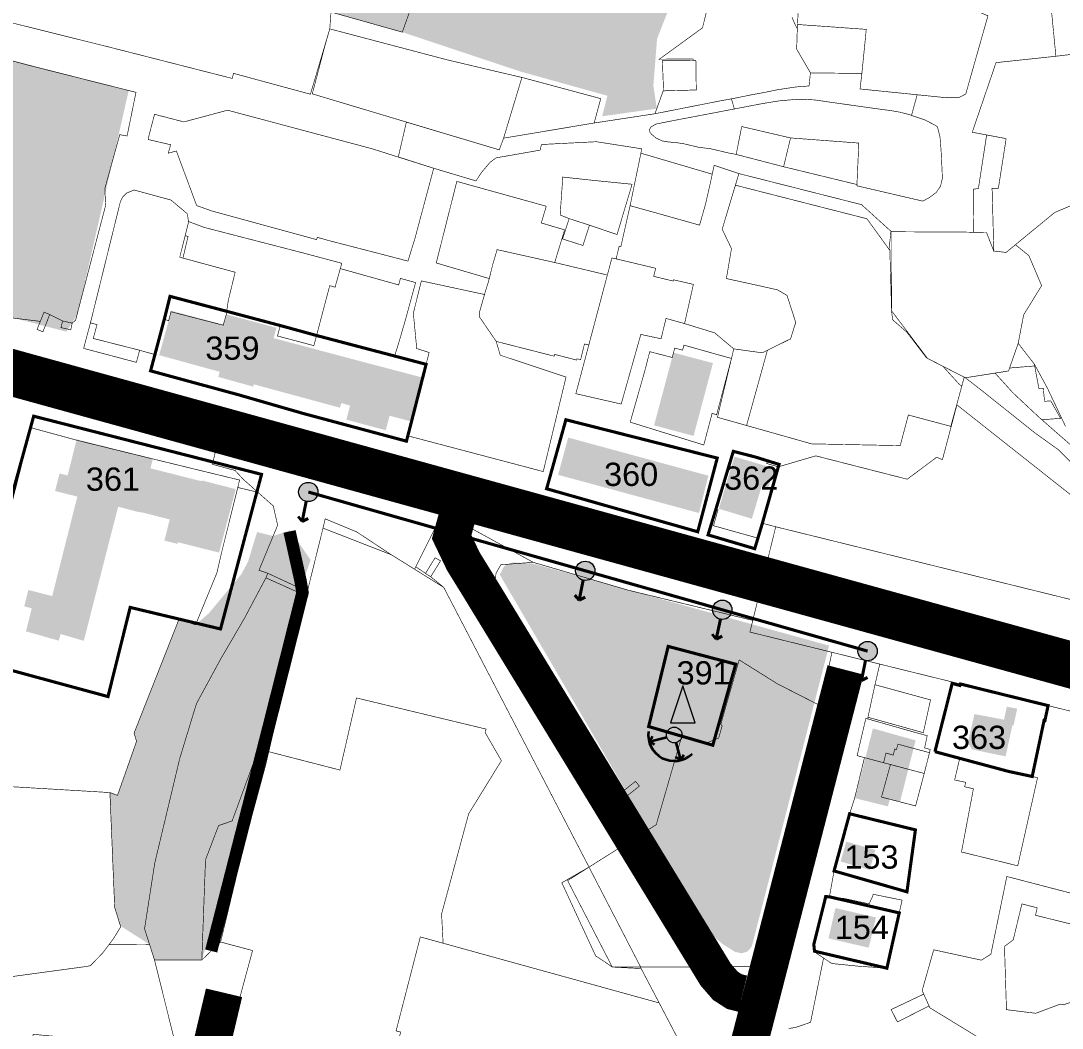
# Model space of a CAD drawing. Header units: millimetres. Extents: x 21689 to 31331, y 37531 to 43751.
# Drawn here: x 26882.5 to 27218.5, y 42384.5 to 42709.7 of the extents above; entities that cross this region are included whole.
import ezdxf

# ---------------------------------------------------------------- set-up
doc = ezdxf.new("R2010")
doc.units = ezdxf.units.MM
doc.linetypes.add('g5_084', pattern=[0.4, 0.2, -0.2])
for name, color, linetype, lineweight, transparency in [('0.1 ОКН', 1, 'Continuous', 9, 0.4), ('00 Дороги', 252, 'Continuous', 9, 0.2), ('24. ценная дореволюц постройка', 192, 'Continuous', 13, 0.4)]:
    doc.layers.add(name, color=color, linetype=linetype, lineweight=lineweight, transparency=transparency)
for name, color, linetype, lineweight in [('0.15 - Видовые раскрытия', 22, 'Continuous', 9), ('00 границы ОКН', 1, 'Continuous', 40), ('00 номер ОКН', 7, 'Continuous', 15), ('00 Разраб границы', 5, 'g5_084', 50), ('CONTUR', 150, 'Continuous', 9)]:
    doc.layers.add(name, color=color, linetype=linetype, lineweight=lineweight)
doc.layers.add('0.16.3 - пешеходные пути', color=40, linetype='boundary')
doc.layers.add('00 Парки и скверы', color=7, linetype='Continuous', lineweight=9, true_color=0x00a945, transparency=0.5)
doc.layers.add('00 Природный ландшафт', color=7, linetype='Continuous', lineweight=9, true_color=0xa9da90, transparency=0.4)
doc.styles.get("Standard").update_dxf_attribs({"font": 'arial.ttf'})
doc.linetypes.add('474_2', pattern='A,1,-0.5,[222,geobl2.shx,S=0.1,R=0,X=0,Y=0],-0.5,3', length=5)
doc.linetypes.add('boundary', pattern='A,7,-3,[1,bnd.shx,S=1,R=0,X=0,Y=0],-3,3', length=16)

# ---------------------------------------------------------------- blocks, each defined once
blk = doc.blocks.new('участки все')
at = {"layer": 'CONTUR', "const_width": 0.2}
for points in [[(4122.572586270002, 5074.078006469979), (4118.86296844, 5063.654749149995), (4095.852249120002, 5070.147117329994)], [(4095.852249120002, 5070.147117329994), (4095.45904328, 5064.713107529999), (4089.21601702, 5043.618580049995), (4064.389079700002, 5050.358758079979), (4064.01374816, 5048.70449561), (4024.358432180001, 5058.821740269996), (3923.313187830001, 5083.989058339997)], [(4327.583549670002, 5077.988964939999), (4329.744970510001, 5055.875759389979), (4310.42326775, 5053.811595829997), (4302.74913733, 5031.338985409995), (4307.395822130002, 5030.467832969982), (4304.730929870002, 5013.168549119997), (4303.057638910002, 5012.954168669981), (4303.20319588, 4999.601872379979), (4303.204774150003, 4999.051845429996), (4300.90545468, 4999.097051659999), (4276.697331890002, 4999.227714679997), (4276.509824740002, 4999.390586529982), (4267.051070220001, 5007.965458319981), (4227.464533310002, 5018.001640589995), (4219.47525576, 5020.663982709993), (4218.861452090001, 5017.803365879983), (4195.84502655, 5024.575818689998), (4196.126704530001, 5025.991513329995), (4181.49175229, 5028.285609439998), (4163.75789954, 5027.387137389982), (4163.34012805, 5025.57352428), (4149.151882699996, 5023.080754629998), (4147.25088173, 5021.70985437998), (4144.562653230001, 5018.560998059998), (4142.627926990001, 5015.640605679997), (4128.990305250001, 5019.719440839996), (4117.57620258, 5023.374228429995), (4120.17832218, 5034.61444818), (4120.17832218, 5034.61444818), (4150.151310950001, 5025.655465889999), (4151.539177350001, 5029.434236119996), (4180.764248150001, 5034.326781149997), (4200.38012966, 5037.316447139994), (4220.96247844, 5041.38132032998), (4225.053943229999, 5042.12867744), (4225.993964870002, 5038.864267029996), (4223.165579200002, 5038.317571209998), (4220.999185430002, 5037.900739929995), (4204.902192460002, 5034.837194039996), (4200.628778640003, 5033.962622069994), (4199.033985500002, 5032.997035699998), (4198.581074370002, 5032.153965989979), (4198.787705890001, 5031.280797479994), (4199.41669052, 5030.56116290998), (4200.76015237, 5029.480586649996), (4202.685930660002, 5028.551095039998), (4204.650886949999, 5028.221006749998), (4207.41703769, 5027.968651339979), (4209.851273960001, 5027.591377389996), (4214.59395685, 5026.458753549981), (4217.15954103, 5026.16946895), (4218.237609700001, 5026.042961379979), (4224.106359630001, 5024.653094399997), (4226.589206610002, 5024.185075709996), (4241.888434500004, 5020.210800109999), (4265.550633390001, 5014.468465819999), (4265.564199410001, 5014.048255939982), (4286.818585950001, 5009.102793639999), (4288.956622640002, 5010.28006307), (4290.565087000003, 5011.48544118998), (4291.131541070001, 5011.906770059999), (4292.52307005, 5013.965474109995), (4293.11090801, 5016.43648598998), (4293.026909570002, 5018.787784099979), (4292.690799470001, 5025.572965009982), (4292.355032240001, 5029.768127479998), (4291.516365500003, 5033.12098586998), (4290.426721099997, 5033.797673479981), (4287.321013320001, 5035.38523486998), (4283.162331560001, 5036.778917979995), (4284.97435108, 5043.441207149997), (4294.289965240001, 5042.49856539), (4298.440544410001, 5042.535013579996), (4300.658256630002, 5043.691062719998), (4307.814613860002, 5068.92161493998)], [(4244.567833770001, 5068.500026249996), (4245.736836579999, 5065.822112909998), (4246.30170159, 5064.83345873998), (4246.099771810001, 5058.176515909981), (4250.542537500001, 5050.518450079995), (4250.097717910001, 5046.285238959994), (4245.732593889999, 5045.95207427998), (4239.698359180002, 5045.024463239999), (4236.799071140002, 5044.418852809998), (4235.67550076, 5044.18605525), (4231.564040650002, 5043.439004349995), (4225.78591911, 5042.2574704), (4225.053943229999, 5042.12867744), (4220.96247844, 5041.38132032998), (4200.38012966, 5037.316447139994), (4202.981155780002, 5044.566659919998), (4203.161879949999, 5044.613892989983), (4203.543629890002, 5044.7280484), (4213.707578730002, 5044.982423449997), (4213.573682950002, 5054.524524139997), (4212.73372231, 5054.527385309979), (4212.701079410002, 5055.007887679996), (4206.130288290002, 5054.958496899999), (4201.799749350001, 5054.924804299997), (4207.270661360002, 5058.901056879993), (4215.72503482, 5065.061639199979), (4216.215392800001, 5067.044141499995), (4217.81470576, 5073.52968765)], [(3971.278987400005, 5060.184480509997), (3998.746905380001, 5052.853859309995), (4032.935063880002, 5044.230334099979), (4030.05936784, 5030.14428434), (4027.695726770002, 5030.56047774), (4022.889331950002, 5013.163970479996), (4023.136133610002, 5007.730160159997), (4013.459063590002, 4970.698115529995), (4012.354310930001, 4969.735025239999), (4009.234670400001, 4970.41279522), (4005.116847249999, 4972.515857069993), (4003.258143319999, 4973.254320729997), (4002.072633, 4970.282455219996), (3991.642319279999, 4971.572165379999)], [(4342.668800430001, 5057.427882119999), (4329.744970510001, 5055.875759389979), (4310.42326775, 5053.811595829997), (4302.74913733, 5031.338985409995), (4307.395822130002, 5030.467832969982), (4313.687842160001, 5029.291486349983), (4311.19250994, 5013.26961299), (4309.16159779, 5013.210709059982), (4309.43704067, 5003.116440669997), (4309.70233303, 4993.012327669996), (4313.655148510003, 4992.541801879983), (4329.35274101, 5005.441513049998), (4338.66322902, 5009.388975079979)], [(4332.845752690002, 4936.407685759979), (4327.052809410001, 4948.62644445998), (4322.783218290002, 4956.491857099994), (4317.57608106, 4963.211619299982), (4319.33654285, 4972.3847102), (4325.131132080001, 4981.826034049998), (4321.038908580002, 4991.478740309984), (4316.693342850001, 4995.03529517998), (4329.35274101, 5005.441513049998), (4338.66322902, 5009.388975079979)], [(3991.47392244, 4820.153857319994), (4024.524012270002, 4818.187815869998), (4026.970132270002, 4817.280358099997), (4033.127893450001, 4834.766177019999), (4032.297279910003, 4837.338909359998), (4046.800476910001, 4874.117060119999), (4052.16352736, 4872.354935629999), (4059.03979594, 4889.089747139995), (4060.539894789999, 4895.626815959993), (4065.64337487, 4916.098791499993), (4066.358839, 4919.067853659995), (4039.070470630002, 4925.71571117), (4014.11421779, 4931.847858859997), (3999.096906090002, 4935.947817249995), (3980.692880980001, 4863.849182729995)], [(4337.49655416, 4843.71601556), (4231.01839406, 4869.996449569997), (4239.348905350002, 4903.9890772), (4239.348905350002, 4903.9890772), (4345.886894160001, 4877.697718219999)], [(4217.96095103, 4719.295580589998), (4201.73517244, 4750.274173889993), (4195.925077020001, 4761.373190369995), (4195.672790290002, 4761.877055779994), (4195.672790290002, 4761.877055779994), (4235.23459529, 4761.981330589995), (4256.324253530001, 4844.898857929998), (4253.774130230002, 4846.197909819995), (4257.48846855, 4863.461128469993), (4272.920269280003, 4859.654830539999), (4271.368346340001, 4852.998558059997), (4269.097640330001, 4842.503271169997), (4269.188585890002, 4841.911875649996), (4268.41136699, 4842.093776649999), (4265.607816740001, 4830.106640349994), (4267.977933509999, 4829.460348049994), (4264.818082460002, 4816.408661509995), (4262.035514020001, 4807.751220849997), (4258.539109240002, 4794.924688079998), (4256.669843800002, 4784.523254599997), (4255.491185790001, 4784.611301409997), (4251.63505565, 4769.190262519995), (4251.608324950001, 4768.750669509995), (4251.851321940001, 4766.986939889997), (4252.06560776, 4766.613657049995), (4254.787270960001, 4764.761976399997), (4250.579461950001, 4744.006294189996), (4245.804681080001, 4742.389391649995), (4243.548767620003, 4742.003929539998)], [(4057.443453970001, 4718.863222489999), (4070.553339690003, 4767.182772819993), (4060.225510880002, 4769.940916539999), (4067.848819680003, 4801.504375289995), (4074.706152300001, 4826.799525449998), (4075.776185530001, 4831.373167899997), (4098.74564659, 4825.45144854), (4104.082093550001, 4848.729871509997), (4104.082093550001, 4848.729871509997), (4145.90828747, 4838.669412099996), (4145.571675390001, 4837.584560069998), (4150.832364370002, 4828.483963829996), (4140.26959475, 4811.325596989998), (4131.534139200001, 4778.969167949996), (4132.029949350002, 4769.551524999995), (4124.671031100002, 4771.584207739994), (4116.856448869999, 4741.243688409995)], [(3991.47392244, 4820.153857319994), (4024.524012270002, 4818.187815869998), (4026.056387730001, 4781.114140179998), (4028.000402630001, 4774.844339489995), (4025.651380089999, 4770.990282929997), (4022.201126170003, 4766.403082909994), (4018.198041700001, 4762.284349819995), (4016.32311157, 4761.963054749998), (3949.934257280001, 4752.91947103)], [(4338.281899950001, 4774.83364959), (4323.158958399999, 4778.565214279995), (4323.71573018, 4780.966701579993), (4318.775389940001, 4782.252349219998), (4315.96720178, 4770.615286869994), (4313.155234500002, 4768.528330149995), (4313.792438780001, 4748.098471499994), (4323.204662290002, 4746.934356599995), (4331.159994650003, 4749.892568469993), (4332.22684078, 4749.686233119995)], [(4342.693788029999, 4752.095987169996), (4331.113303730002, 4703.083050729998), (4327.625730970001, 4701.936442309998), (4309.03500498, 4736.511253569995), (4289.091472980002, 4748.696667149998), (4286.586716860002, 4754.265045399996), (4290.318271849999, 4767.427978919994), (4305.697127350002, 4764.082498059994), (4308.76658584, 4766.005511609997), (4313.9107836, 4791.096875259995), (4313.9107836, 4791.096875259995), (4335.883215910002, 4785.370427909998)], [(3949.934257280001, 4752.91947103), (4016.32311157, 4761.963054749998), (4018.198041700001, 4762.284349819995), (4022.201126170003, 4766.403082909994), (4024.21215902, 4769.082307679993), (4037.313297010001, 4769.151718169996), (4038.916069450002, 4764.107149449999), (4046.405335390002, 4734.012310709993), (4039.019828420001, 4733.655386599996), (4017.1315412, 4739.000544339993), (4010.203890660003, 4739.1566131), (3999.788979690002, 4740.146079449994), (3996.5072722, 4727.626252039998), (3994.57281492, 4727.335868369999)], [(4046.405335390002, 4734.012310709993), (4038.915916370002, 4764.097151739996), (4054.176866060003, 4764.153493719998), (4060.225510880002, 4769.940916539999), (4070.553339690003, 4767.182772819993), (4057.443453970001, 4718.863222489999)]]:
    blk.add_lwpolyline(points, dxfattribs=at)
for points in [[(4246.35159541, 5066.132701559996), (4247.611675960001, 5086.383513149995), (4253.255176199997, 5085.957099299994), (4279.830945300004, 5081.100153979998), (4307.814613860002, 5068.92161493998), (4300.658256630002, 5043.691062719998), (4298.440544410001, 5042.535013579996), (4294.289965240001, 5042.49856539), (4266.55292088, 5045.313278369984), (4267.13949795, 5050.314322729981), (4268.55751785, 5064.552683959999), (4246.35159541, 5066.132701559996)], [(4361.18987242, 5060.104307269998), (4351.294276290002, 5058.43581690998), (4342.668800430001, 5057.427882119999), (4329.744970510001, 5055.875759389979), (4327.583549670002, 5077.988964939999), (4330.20200497, 5082.458894299998), (4338.573783989999, 5078.000685909981), (4346.24983148, 5078.393154569996), (4353.390208520002, 5073.84380083), (4352.668314230003, 5070.454837499979), (4360.591996800002, 5068.733504179982), (4361.18987242, 5060.104307269998)], [(4095.45904328, 5064.713107529999), (4133.18678367, 5054.755379079994), (4149.407947480002, 5050.906985789981), (4157.459461370003, 5049.043694029999), (4151.539177350001, 5029.434236119996), (4150.151310950001, 5025.655465889999), (4089.817716730002, 5043.729367689979), (4093.78969863, 5058.878635239984), (4095.45904328, 5064.713107529999)], [(4246.35159541, 5066.132701559996), (4268.55751785, 5064.552683959999), (4267.13949795, 5050.314322729981), (4250.542537500001, 5050.518450079995), (4246.099771810001, 5058.176515909981), (4246.35159541, 5066.132701559996)], [(4202.771870770001, 5054.409916799996), (4209.65243785, 5054.444564339996), (4212.73356923, 5054.517387609994), (4213.563685240002, 5054.524677219997), (4213.707731810002, 5044.992421159979), (4203.543629890002, 5044.7280484), (4203.162033029999, 5044.623890699993), (4202.771870770001, 5054.409916799996)], [(4157.459461370003, 5049.043694029999), (4182.884724539999, 5042.194355609994), (4180.764248150001, 5034.326781149997), (4151.539177350001, 5029.434236119996), (4157.459461370003, 5049.043694029999)], [(4240.413838730001, 5041.463489489979), (4246.53223569, 5042.009809939998), (4247.291908430001, 5041.988178029998), (4249.510940390002, 5041.924200779999), (4249.870551710002, 5041.898694419993), (4252.14834525, 5041.753817019999), (4255.251356090001, 5041.296302609997), (4263.17407488, 5040.16498732), (4272.982992429999, 5038.78479008998), (4276.585888470003, 5038.31962165), (4279.43819103, 5037.815945789982), (4282.207297190002, 5037.103542739984), (4287.321013320001, 5035.38523486998), (4290.426721099997, 5033.797673479981), (4291.516365500003, 5033.12098586998), (4292.355032240001, 5029.768127479998), (4292.690799470001, 5025.572965009982), (4293.026909570002, 5018.787784099979), (4293.11090801, 5016.43648598998), (4292.52307005, 5013.965474109995), (4291.131541070001, 5011.906770059999), (4290.565087000003, 5011.48544118998), (4288.956622640002, 5010.28006307), (4286.818585950001, 5009.102793639999), (4265.564199410001, 5014.048255939982), (4265.550633390001, 5014.468465819999), (4266.155517299998, 5027.849273149979), (4244.130778000006, 5029.506514869994), (4228.36706325, 5033.187901289995), (4226.589206610002, 5024.185075709996), (4224.106359630001, 5024.653094399997), (4218.237609700001, 5026.042961379979), (4217.15954103, 5026.16946895), (4214.59395685, 5026.458753549981), (4209.851273960001, 5027.591377389996), (4207.41703769, 5027.968651339979), (4204.650886949999, 5028.221006749998), (4202.685930660002, 5028.551095039998), (4200.76015237, 5029.480586649996), (4199.41669052, 5030.56116290998), (4198.787705890001, 5031.280797479994), (4198.581074370002, 5032.153965989979), (4199.033985500002, 5032.997035699998), (4200.628778640003, 5033.962622069994), (4204.902192460002, 5034.837194039996), (4220.999185430002, 5037.900739929995), (4223.165579200002, 5038.317571209998), (4235.000380360001, 5040.58637356), (4240.413838730001, 5041.463489489979)], [(4038.916514320001, 5037.138707890001), (4048.378827120003, 5034.67381096998), (4062.476848890001, 5038.457969759998), (4109.05673792, 5026.024689259997), (4128.990305250001, 5019.719440839996), (4123.02807823, 4997.370608159996), (4120.69132672, 4989.7463451), (4111.996083760001, 4992.019494499997), (4095.122722870001, 4996.377874579979), (4091.418728930003, 4997.424594019998), (4091.237286790001, 4996.677367979981), (4057.37885641, 5005.935842829982), (4052.505541480001, 5007.68047047998), (4045.974988220001, 5025.28056372), (4043.354410100004, 5024.590684839997), (4044.11603664, 5027.309038739979), (4036.881730430003, 5028.989816779984), (4037.142341540002, 5030.335834149999), (4038.916514320001, 5037.138707890001)], [(4228.36706325, 5033.187901289995), (4244.130778000006, 5029.506514869994), (4241.888434500004, 5020.210800109999), (4226.589206610002, 5024.185075709996), (4228.36706325, 5033.187901289995)], [(4307.405666750001, 5030.45768218), (4313.687689080001, 5029.281488639979), (4311.182512240001, 5013.269766079997), (4309.15160008, 5013.210862139982), (4309.437193760001, 5003.126438379979), (4309.692794570001, 4993.04247386998), (4307.343518550002, 4998.968474679998), (4303.214771860003, 4999.051692349982), (4303.20319588, 4999.601872379979), (4303.067636610002, 5012.954015589981), (4304.730776790002, 5013.158551419998), (4307.405666750001, 5030.45768218)], [(4244.130778000006, 5029.506514869994), (4266.155517299998, 5027.849273149979), (4265.550633390001, 5014.468465819999), (4241.888434500004, 5020.210800109999), (4244.130778000006, 5029.506514869994)], [(4192.355528710003, 5007.629157679999), (4195.84502655, 5024.575818689998), (4218.861452090001, 5017.803365879983), (4218.312074050002, 5015.231764119984), (4216.672359440003, 5008.066832779979), (4214.77944007, 5001.34578068), (4212.1309182, 5002.096337459996), (4200.600566700003, 5005.342901589996), (4192.355528710003, 5007.629157679999)], [(4218.312074050002, 5015.231764119984), (4219.47525576, 5020.663982709993), (4227.464533310002, 5018.001640589995), (4222.06954869, 5000.044151409995), (4225.073469260002, 4993.768123909998), (4223.425631239999, 4984.113303879996), (4234.518484820001, 4981.683443559996), (4239.949631699998, 4980.45027845), (4242.97275605, 4978.693980919998), (4245.809048950003, 4969.960507739997), (4244.095840990001, 4964.526711049999), (4243.543364680001, 4964.365169389981), (4234.99856529, 4960.135980039995), (4225.808126750002, 4961.416705089992), (4219.647167840001, 4966.581065139995), (4209.932878520001, 4969.569820319994), (4211.467104470001, 4976.376365209995), (4212.77683604, 4982.236342369979), (4206.33959408, 4983.724913699996), (4206.223342990001, 4983.316691499997), (4199.95636815, 4984.82265592998), (4200.606335439999, 4987.432717890006), (4187.84274435, 4990.468163229998), (4188.845445090003, 4994.562832349999), (4189.383484450002, 4994.434593489997), (4192.355528710003, 5007.629157679999), (4200.600566700003, 5005.342901589996), (4212.1309182, 5002.096337459996), (4214.77944007, 5001.34578068), (4216.672359440003, 5008.066832779979), (4218.312074050002, 5015.231764119984)], [(4179.249312070002, 5001.349799739997), (4188.142871250002, 4998.313609879995), (4193.00149006, 5014.549304029999), (4180.34092689, 5015.823163329995), (4170.636930060002, 5016.871751949984), (4169.789710240002, 5004.644658079982), (4172.681592690002, 5003.460372659996), (4179.249312070002, 5001.349799739997)], [(4227.464533310002, 5018.001640589995), (4267.051070220001, 5007.965458319981), (4276.509824740002, 4999.390586529982), (4276.120658250002, 4995.526525419999), (4276.174969880001, 4993.195681869998), (4272.482986710002, 4998.292237759997), (4270.387258340001, 5001.184341349996), (4268.761469699999, 5003.419246109996), (4263.392452669999, 5004.791460879998), (4226.34706466, 5014.248731009997), (4227.464533310002, 5018.001640589995)], [(4136.455359240001, 5015.475116149995), (4165.302691640001, 5007.45337625), (4163.710067650001, 5002.05773245998), (4171.22603885, 4999.832639759996), (4168.03462051, 4989.291448089993), (4149.448132650003, 4993.446056859997), (4148.098008730001, 4988.86670423), (4146.915090500006, 4984.104790419995), (4129.81219543, 4989.146688069981), (4136.455359240001, 5015.475116149995)], [(4293.302219749999, 4955.78324823), (4298.43560447, 4950.124620349998), (4299.352991790001, 4949.300569729996), (4297.773629070001, 4943.464722319994), (4295.82551798, 4936.404514679998), (4282.141480689999, 4940.064054139999), (4279.510195020001, 4930.18429207), (4250.898745620001, 4930.75237373), (4229.939293750002, 4936.673321399983), (4236.661045860001, 4960.950529429996), (4243.543364680001, 4964.365169389981), (4244.095840990001, 4964.526711049999), (4245.799051239999, 4969.960660819997), (4242.97275605, 4978.693980919998), (4239.949631699998, 4980.45027845), (4234.518484820001, 4981.683443559996), (4223.425631239999, 4984.113303879996), (4225.073469260002, 4993.768123909998), (4222.06954869, 5000.044151409995), (4226.34706466, 5014.248731009997), (4263.392452669999, 5004.791460879998), (4268.761469699999, 5003.419246109996), (4270.387258340001, 5001.184341349996), (4272.482986710002, 4998.292237759997), (4276.174969880001, 4993.195681869998), (4276.71657719, 4973.707289119979), (4277.062247700003, 4970.811981569997), (4281.611489670002, 4966.842305939979), (4287.895719340002, 4958.62604368), (4288.321181440002, 4958.32952775), (4293.302219749999, 4955.78324823)], [(4032.322275180002, 5012.699535259999), (4044.192860030002, 5009.467760259999), (4049.534420480002, 5004.99594743998), (4049.882540270002, 5002.260601579997), (4047.050167600002, 4991.003905009995), (4064.935949500003, 4986.150020249996), (4064.787562109999, 4985.602289169998), (4062.844595810002, 4977.571993179998), (4062.639025110002, 4976.555134979993), (4062.056381270002, 4972.464032849995), (4061.064242960001, 4969.05920453), (4044.22056659, 4973.397129489997), (4043.476486570002, 4970.518505909982), (4042.252125620002, 4970.887254699999), (4039.398285580002, 4960.840893339999), (4039.038922210002, 4959.576388429996), (4035.50412338, 4960.570516739994), (4034.110260500005, 4960.971860999998), (4019.158341480001, 4964.770817339995), (4020.35696904, 4969.252490629995), (4018.24556689, 4969.814822379994), (4027.937084460002, 5009.096658329996), (4028.678198090001, 5010.475318729994), (4029.86675954, 5011.687127059995), (4032.322275180002, 5012.699535259999)], [(4172.681592690002, 5003.460372659996), (4179.249312070002, 5001.349799739997), (4177.138739230002, 4994.782080369994), (4170.57117286, 4996.902650899996), (4172.681592690002, 5003.460372659996)], [(4049.84714184, 5002.56114529998), (4050.781262890003, 5002.176840329979), (4054.947495690001, 5000.623040299979), (4069.748988070001, 4996.79638598), (4082.568436100002, 4993.490082849996), (4087.389265379999, 4992.236261889979), (4099.330445020001, 4989.043407229998), (4097.17212155, 4981.316411089996), (4095.450018290001, 4981.832781839999), (4092.47767855, 4970.57822956), (4091.606890589999, 4967.261543969995), (4090.323383020001, 4962.46116934), (4078.591083310002, 4965.580824589997), (4079.492629820001, 4968.94703962998), (4062.212881880001, 4973.541642719982), (4062.639025110002, 4976.555134979993), (4062.844595810002, 4977.571993179998), (4064.787562109999, 4985.602289169998), (4064.935949500003, 4986.150020249996), (4048.085796610001, 4990.71804639), (4049.733059990001, 4997.722864419979), (4048.79648963, 4997.947205969998), (4049.882540270002, 5002.260601579997), (4049.84714184, 5002.56114529998)], [(4276.697331890002, 4999.227714679997), (4300.90545468, 4999.097051659999), (4307.343518550002, 4998.968474679998), (4309.70233303, 4993.012327669996), (4313.655148510003, 4992.541801879983), (4316.693342850001, 4995.03529517998), (4321.038908580002, 4991.478740309984), (4325.131132080001, 4981.826034049998), (4319.33654285, 4972.3847102), (4317.57608106, 4963.211619299982), (4314.46944995, 4954.289141279995), (4300.535592570002, 4952.082476589996), (4288.331179150002, 4958.32937467), (4276.71657719, 4973.707289119979), (4276.697331890002, 4999.227714679997)], [(4149.448132650003, 4993.446056859997), (4168.03462051, 4989.291448089993), (4185.012853960001, 4985.251464989997), (4184.779127130001, 4984.355038879999), (4184.279996470003, 4982.452671079998), (4179.02680734, 4962.652998449994), (4177.632026490002, 4962.994356319999), (4176.394374650001, 4957.92327917998), (4175.22877573, 4958.21112765), (4175.122369290002, 4957.792754619994), (4168.020484740002, 4959.631504159981), (4167.871638190001, 4959.053780079994), (4149.164517640002, 4963.820237799999), (4143.736108860001, 4971.763397689982), (4143.737850770001, 4973.183378789981), (4145.619241470002, 4979.804608229984), (4146.701818310001, 4983.238051189997), (4146.915090500006, 4984.104790419995), (4148.098008730001, 4988.86670423), (4149.448132650003, 4993.446056859997)], [(4174.856301100001, 4946.94677006), (4177.243863390002, 4955.930261609981), (4179.00512804, 4962.543329809996), (4184.279996470003, 4982.452671079998), (4184.779127130001, 4984.355038879999), (4186.487035919999, 4990.748922609993), (4187.84274435, 4990.468163229998), (4200.606335439999, 4987.432717890006), (4199.95636815, 4984.82265592998), (4206.223342990001, 4983.316691499997), (4206.33959408, 4983.724913699996), (4207.106815319999, 4983.543165469979), (4212.77683604, 4982.236342369979), (4211.467104470001, 4976.376365209995), (4209.932878520001, 4969.569820319994), (4203.948441910001, 4971.241459339995), (4202.358056749999, 4964.685775509999), (4195.81915359, 4966.065902579998), (4189.485178430001, 4943.602764379997), (4174.856301100001, 4946.94677006)], [(4091.606890589999, 4967.261543969995), (4092.47767855, 4970.57822956), (4095.450018290001, 4981.832781839999), (4097.17212155, 4981.316411089996), (4098.85421817, 4987.330689389979), (4117.683504029999, 4982.052356629996), (4118.255680360002, 4984.153607419998), (4123.155266280002, 4982.81858034998), (4119.92379913, 4970.9679932), (4117.875709579999, 4963.909313249998), (4116.381790949999, 4959.08216048), (4091.193405550002, 4965.727866399997), (4091.606890589999, 4967.261543969995)], [(4125.00357072, 4983.360283149981), (4145.386433110001, 4978.96816828), (4143.737850770001, 4973.183378789981), (4143.736108860001, 4971.763397689982), (4149.164517640002, 4963.820237799999), (4150.46638975, 4959.370280069998), (4171.688483510003, 4952.315302569994), (4164.331333440001, 4921.807785369994), (4120.64777023, 4933.346700259979), (4127.519758660001, 4960.251629359998), (4123.518895190002, 4961.502894989979), (4122.423696739999, 4972.919727049979), (4125.00357072, 4983.360283149981)], [(4001.032754660002, 4967.678361999999), (4003.258143319999, 4973.254320729997), (4005.116847249999, 4972.515857069993), (4002.891458599999, 4966.939898369994), (4001.032754660002, 4967.678361999999)], [(4009.234670400001, 4970.41279522), (4012.354310930001, 4969.735025239999), (4011.881346270002, 4967.582254489993), (4008.741863390002, 4968.270328319995), (4009.234670400001, 4970.41279522)], [(4034.110260500005, 4960.971860999998), (4019.158341480001, 4964.770817339995), (4020.35696904, 4969.252490629995), (4018.24556689, 4969.814822379994), (4016.03944547, 4961.578553429979), (4033.07032431, 4957.057761329997), (4034.110260500005, 4960.971860999998)], [(4209.75650417, 4962.62248405), (4209.291653000004, 4960.999592959997), (4206.771723510003, 4961.658180059982), (4205.945519090001, 4958.64081438), (4198.693975630002, 4960.501855399998), (4197.130627710001, 4954.40575991998), (4192.39570546, 4937.758169109999), (4216.13293376, 4930.384681809999), (4218.819566149999, 4940.613599899996), (4220.27219001, 4940.131355759979), (4225.070830190001, 4958.327977879999), (4221.04767611, 4959.42958371), (4209.75650417, 4962.62248405)], [(4314.7939214, 4955.234177929997), (4317.57608106, 4963.211619299982), (4322.783218290002, 4956.491857099994), (4322.894159080002, 4955.900155479983), (4314.7939214, 4955.234177929997)], [(4225.808126750002, 4961.416705089992), (4234.99856529, 4960.135980039995), (4236.661045860001, 4960.950529429996), (4229.939293750002, 4936.673321399983), (4220.54972417, 4939.317102049994), (4221.405414730001, 4942.954019449979), (4225.808126750002, 4961.416705089992)], [(4293.302219749999, 4955.78324823), (4300.168432840001, 4952.268099249995), (4299.352991790001, 4949.300569729996), (4298.43560447, 4950.124620349998), (4293.302219749999, 4955.78324823)], [(4314.7939214, 4955.234177929997), (4322.894159080002, 4955.900155479983), (4324.262071680001, 4948.57917421998), (4325.663434419999, 4948.667717889999), (4326.09933262, 4944.48102277), (4328.081786930001, 4944.640669509979), (4331.265465610002, 4939.001894989997), (4325.248118760002, 4938.524026209998), (4324.409029260001, 4939.236877359981), (4315.84180192, 4947.258093349999), (4310.11865823, 4953.585754329994), (4314.46944995, 4954.289141279995), (4314.7939214, 4955.234177929997)], [(4300.535592570002, 4952.082476589996), (4310.11865823, 4953.585754329994), (4315.84180192, 4947.258093349999), (4324.409029260001, 4939.236877359981), (4337.760190960002, 4927.552395179999), (4354.31520039, 4914.158850389984), (4363.686492740002, 4909.015338769997), (4382.65787771, 4903.874837989999), (4401.921433610001, 4897.5698586), (4418.826670030001, 4894.641004619996), (4437.359398430002, 4893.507240429994), (4423.764137680002, 4890.555386549982), (4406.393649330003, 4893.141362249997), (4383.249051990002, 4900.685770909979), (4364.73128525, 4905.40932401998), (4358.1136276, 4906.870655819999), (4348.650576650001, 4913.205578289992), (4334.243485049999, 4925.156228619999), (4330.461005069999, 4928.914162049994), (4322.983105620002, 4934.278685329999), (4306.010488030002, 4947.828626969997), (4300.535592570002, 4952.082476589996)], [(4240.184988200002, 4923.326376619996), (4252.249487140001, 4926.881672029995), (4281.774159889999, 4919.339572379999), (4291.282833500001, 4926.434018479995), (4293.13061995, 4925.635722419996), (4297.801632160001, 4943.334292899999), (4335.861061790001, 4913.24140218), (4343.575708620003, 4901.133221189993), (4350.170351389999, 4877.92213454), (4345.886894160001, 4877.697718219999), (4239.348905350002, 4903.9890772), (4234.87677287, 4905.1575572), (4240.184988200002, 4923.326376619996)], [(4059.02062698, 4930.29027474), (4131.89776983, 4908.52431167), (4122.82842432, 4890.28307397), (4115.30996481, 4894.958216439998), (4104.112922100001, 4902.339697749994), (4093.98725025, 4906.544757689997), (4093.27132702, 4903.545702579999), (4088.34530986, 4883.56101392), (4085.735093900003, 4884.200982989998), (4075.458183410003, 4888.978361499998), (4072.622918470002, 4889.941778219996), (4078.635700130002, 4904.48979729), (4077.230951740003, 4910.711340769994), (4067.513015250002, 4919.340183299995), (4064.896332550001, 4922.170264069995), (4057.616323940001, 4924.131741409998), (4059.02062698, 4930.29027474)], [(4225.66165844, 4928.338773839983), (4236.663355880002, 4925.180307039998), (4236.44161695, 4924.413698139979), (4240.184988199999, 4923.326376619996), (4233.47314093, 4900.349023379997), (4226.164366880002, 4902.390940419995), (4223.306658400001, 4903.194699689979), (4219.27396568, 4904.326451159999), (4220.72355861, 4909.524283469997), (4220.05646752, 4909.714498469999), (4225.66165844, 4928.338773839983)], [(4077.230951740003, 4910.711340769994), (4078.635700130002, 4904.48979729), (4072.622918470002, 4889.941778219996), (4075.458183410003, 4888.978361499998), (4074.8555075, 4887.497580839998), (4067.894685260002, 4874.384085079997), (4060.089616230001, 4860.993513659996), (4052.433183249999, 4846.860661699997), (4047.063251179999, 4829.232780539998), (4038.974371510001, 4795.346435599997), (4035.700680000002, 4774.206437729998), (4037.313297010001, 4769.151718169996), (4024.21215902, 4769.082307679993), (4025.651380089999, 4770.990282929997), (4028.000402630001, 4774.844339489995), (4026.056387730001, 4781.114140179998), (4024.595976520002, 4816.356703469995), (4024.524012270002, 4818.187815869998), (4026.970132270002, 4817.280358099997), (4033.127893450001, 4834.766177019999), (4032.297279910003, 4837.338909359998), (4046.800476910001, 4874.117060119999), (4052.16352736, 4872.354935629999), (4059.03979594, 4889.089747139995), (4060.539894789999, 4895.626815959993), (4065.64337487, 4916.098791499993), (4065.782223680002, 4916.676668819993), (4072.268385220003, 4915.117348719999), (4077.230951740003, 4910.711340769994)], [(4123.220583570001, 4891.077073919994), (4131.89776983, 4908.52431167), (4161.102685510003, 4892.507061299999), (4150.650686430003, 4891.727089729997), (4149.098629579999, 4888.980838619995), (4148.795827360002, 4886.185459649998), (4189.332425730001, 4818.024431999998), (4190.568563460001, 4816.465497159996), (4196.656144070002, 4805.202230219998), (4179.106537110001, 4794.13087252), (4132.238536479999, 4884.408961639994), (4128.03125177, 4887.853399089996), (4131.189841089999, 4892.985065529996), (4129.43509476, 4893.981938289995), (4126.357711730001, 4888.929028899998), (4123.220583570001, 4891.077073919994)], [(4093.27132702, 4903.545702579999), (4115.30996481, 4894.958216439998), (4132.238536479999, 4884.408961639994), (4179.106537110001, 4794.13087252), (4170.32893028, 4789.065238739997), (4181.25723128, 4765.437789599993), (4183.51512561, 4763.993211519999), (4186.612416200001, 4761.855777869998), (4195.925077020001, 4761.373190369995), (4201.73517244, 4750.274173889993), (4132.029949350002, 4769.551524999995), (4131.534139200001, 4778.969167949996), (4140.26959475, 4811.325596989998), (4150.832364370002, 4828.483963829996), (4145.571675390001, 4837.584560069998), (4145.90828747, 4838.669412099996), (4104.082093550001, 4848.729871509997), (4098.74564659, 4825.45144854), (4075.776185530001, 4831.373167899997), (4081.10574468, 4854.201695109994), (4093.27132702, 4903.545702579999)], [(4126.357711730001, 4888.929028899998), (4129.43509476, 4893.981938289995), (4131.189841089999, 4892.985065529996), (4128.03125177, 4887.853399089996), (4126.357711730001, 4888.929028899998)], [(4161.102685510003, 4892.507061299999), (4191.745214620001, 4883.517839269996), (4231.946057910001, 4873.762265689998), (4231.01839406, 4869.996449569997), (4257.48846855, 4863.461128469993), (4253.774130230002, 4846.197909819995), (4239.90249791, 4853.280336569995), (4227.560773090001, 4861.009342589998), (4221.633199660002, 4840.269991329995), (4222.054681940001, 4839.71353506), (4220.93430655, 4835.770668459998), (4216.355805270003, 4833.91076038), (4212.591519670001, 4834.938400989995), (4212.352292290001, 4835.642067539993), (4209.075598260002, 4836.512241799996), (4200.79622919, 4807.818855339996), (4196.656144070002, 4805.202230219998), (4190.568563460001, 4816.465497159996), (4195.35672046, 4820.262205859995), (4194.110585050003, 4821.821293769994), (4189.332425730001, 4818.024431999998), (4148.795827360002, 4886.185459649998), (4149.098629579999, 4888.980838619995), (4150.650686430003, 4891.727089729997), (4161.102685510003, 4892.507061299999)], [(4052.433183249999, 4846.860661699997), (4060.089616230001, 4860.993513659996), (4067.894685260002, 4874.384085079997), (4074.8555075, 4887.497580839998), (4085.244382880002, 4882.848488759999), (4072.103963470003, 4831.229392629997), (4063.964082000002, 4809.033896989997), (4059.581046290001, 4807.530997039998), (4055.3615995, 4796.465538009994), (4054.176866060003, 4764.153493719998), (4038.916069450002, 4764.107149449999), (4035.700680000002, 4774.206437729998), (4038.974371510001, 4795.346435599997), (4047.063251179999, 4829.232780539998), (4052.433183249999, 4846.860661699997)], [(4227.560773090001, 4861.009342589998), (4239.90249791, 4853.280336569995), (4256.324253530001, 4844.898857929998), (4235.23459529, 4761.981330589995), (4186.612416200001, 4761.855777869998), (4172.19967885, 4789.7665996), (4200.79622919, 4807.818855339996), (4209.075598260002, 4836.512241799996), (4212.352292290001, 4835.642067539993), (4212.591519670001, 4834.938400989995), (4216.355805270003, 4833.91076038), (4220.93430655, 4835.770668459998), (4222.054681940001, 4839.71353506), (4221.633199660002, 4840.269991329995), (4227.560773090001, 4861.009342589998)], [(4269.097640330001, 4842.503271169997), (4271.368346340001, 4852.998558059997), (4289.293344969999, 4848.094081479998), (4286.961275260001, 4837.509734129999), (4269.097640330001, 4842.503271169997)], [(4298.912134990002, 4853.236833259994), (4298.734673210001, 4852.749547929998), (4296.285034240002, 4853.427058059999), (4290.71747517, 4831.382191549994), (4298.714406290001, 4829.219739149994), (4300.77597164, 4828.668171629994), (4303.793643000001, 4827.861963839998), (4306.273428160002, 4827.19399236), (4314.48000467, 4825.008330109995), (4322.094984750001, 4823.371728649996), (4325.932154640002, 4841.473067939995), (4326.19117654, 4841.40910171), (4327.22535153, 4846.253291529996), (4298.912134990002, 4853.236833259994)], [(4274.142787680001, 4827.815949239994), (4274.930530879999, 4830.933904039994), (4277.250505980002, 4830.278379419993), (4277.74025038, 4832.220890849996), (4278.31812742, 4832.082042229995), (4278.774511030002, 4833.805063329994), (4283.75377091, 4832.448818659999), (4284.142303799999, 4832.352869319999), (4288.96236569, 4831.049062439997), (4289.208539030002, 4832.105298639995), (4287.386153210002, 4832.603203829996), (4288.226439510003, 4836.540358179998), (4284.103614840002, 4837.663488759994), (4269.188585890002, 4841.911875649996), (4268.41136699, 4842.093776649999), (4265.607816740001, 4830.106640349994), (4267.977933509999, 4829.460348049994), (4274.142787680001, 4827.815949239994)], [(4274.142787680001, 4827.815949239994), (4274.930530879999, 4830.933904039994), (4277.250505980002, 4830.278379419993), (4277.74025038, 4832.220890849996), (4278.31812742, 4832.082042229995), (4278.774511030002, 4833.805063329994), (4283.75377091, 4832.448818659999), (4284.142303799999, 4832.352869319999), (4288.96236569, 4831.049062439997), (4287.249867680002, 4824.355248519998), (4283.654319159999, 4825.300304919998), (4282.100646790001, 4825.71409537), (4276.363857250002, 4827.231939359997), (4274.142787680001, 4827.815949239994)], [(4300.77597164, 4828.668171629994), (4298.714406290001, 4829.219739149994), (4297.06760618, 4822.244918069999), (4299.320352580002, 4821.770423789996), (4300.616074490001, 4821.490583539999), (4300.303944980002, 4820.045355249997), (4303.124264510003, 4819.412170069998), (4299.281728140002, 4799.000900019993), (4317.433564049999, 4794.542955389996), (4318.034459800001, 4797.213768469999), (4323.819230270001, 4822.995326779994), (4314.48000467, 4825.008330109995), (4306.273428160002, 4827.19399236), (4303.793643000001, 4827.861963839998), (4300.77597164, 4828.668171629994)], [(4287.249867680002, 4824.355248519998), (4283.654319159999, 4825.300304919998), (4282.100646790001, 4825.71409537), (4276.363857250002, 4827.231939359997), (4273.472987950001, 4816.726147739995), (4284.479277170001, 4813.867615689996), (4287.249867680002, 4824.355248519998)], [(4190.568563460001, 4816.465497159996), (4189.332425730001, 4818.024431999998), (4194.110585050003, 4821.821293769994), (4195.35672046, 4820.262205859995), (4190.568563460001, 4816.465497159996)], [(4172.19967885, 4789.7665996), (4179.096233250002, 4794.111030169996), (4195.74292733, 4761.885981959997), (4186.612416200001, 4761.855777869998), (4172.19967885, 4789.7665996)], [(4256.669843800002, 4784.523254599997), (4261.551375340001, 4783.968510939994), (4269.475214030001, 4782.257180789995), (4270.581706740002, 4784.640251589997), (4270.792529220002, 4785.34702732), (4280.113597539999, 4783.454303369996), (4275.207268590002, 4761.489311459998), (4266.08701531, 4762.128953809995), (4257.40033705, 4763.001958969995), (4252.06560776, 4766.613657049995), (4251.851321940001, 4766.986939889997), (4251.608324950001, 4768.750669509995), (4251.63505565, 4769.190262519995), (4255.491185790001, 4784.611301409997), (4256.669843800002, 4784.523254599997)], [(4318.775389940001, 4782.252349219998), (4323.71573018, 4780.966701579993), (4323.158958399999, 4778.565214279995), (4338.281899950001, 4774.83364959), (4339.42264302, 4771.616167839995), (4341.964146370003, 4759.957197479998), (4343.825882200003, 4753.53866097), (4332.22684078, 4749.686233119995), (4331.159994650003, 4749.892568469993), (4323.204662290002, 4746.934356599995), (4313.792438780001, 4748.098471499994), (4313.155234500002, 4768.528330149995), (4315.96720178, 4770.615286869994), (4318.775389940001, 4782.252349219998)], [(4132.029949350002, 4769.551524999995), (4201.73517244, 4750.274173889993), (4217.96095103, 4719.295580589998), (4213.106507520002, 4698.759797579994), (4171.093317300001, 4708.363100929993), (4170.379844900002, 4705.524009429995), (4125.435129850001, 4715.682201309995), (4127.172625560001, 4723.355641099995), (4113.255724660001, 4726.828738709999), (4114.073766640002, 4729.9662312), (4115.398104700002, 4729.5959525), (4118.340597220002, 4740.860962779996), (4116.856448869999, 4741.243688409995), (4124.671031100002, 4771.584207739994), (4132.029949350002, 4769.551524999995)], [(4287.099297950001, 4753.127191559994), (4288.81072392, 4749.300968719996), (4278.61145574, 4744.127101719998), (4276.592703000002, 4748.12803095), (4287.099297950001, 4753.127191559994)]]:
    blk.add_lwpolyline(points, close=True, dxfattribs=at)
blk = doc.blocks.new('трасса вид раскр')
at = {"layer": '0.15 - Видовые раскрытия', "transparency": 33554687}
h = blk.add_hatch(color=256, dxfattribs=at)
h.dxf.hatch_style = 1
h.paths.add_polyline_path([(-2.77140992528075, -1.425612994971743, 1), (2.771409925364424, 1.42561299490626, 1)])
at = {"layer": '0.15 - Видовые раскрытия', "lineweight": 40}
for p, q in [((1.417292102341889, -2.775690191636386), (4.422765248844371, -8.61836849082465)), ((4.422765248844371, -8.61836849082465), (5.300357803174848, -6.70244308567635)), ((4.422765248844371, -8.61836849082465), (2.353760143574618, -8.218172634020448))]:
    blk.add_line(p, q, dxfattribs=at)
at = {"layer": '0.15 - Видовые раскрытия'}
blk.add_circle((0, 0), 3.116582324510425, dxfattribs=at)
blk = doc.blocks.new('Точки и сектора раскрытия панорам 2')
at = {"layer": '0.15 - Видовые раскрытия', "transparency": 33554687}
h = blk.add_hatch(color=256, dxfattribs=at)
h.dxf.hatch_style = 1
h.paths.add_polyline_path([(2487.477316184839, 126.6628727299903, 1), (2492.548141737039, 126.6628727299903, 1)])
at = {"layer": '0.15 - Видовые раскрытия', "lineweight": 35}
for p, q in [((2481.768910014671, 126.6628727299903), (2483.065464844785, 128.0597091584277)), ((2481.768910014671, 126.6628727299903), (2487.477316184839, 126.6628727299903)), ((2481.768910014671, 126.6628727299903), (2483.065464844785, 125.266036301553)), ((2490.012728960937, 118.4190537837203), (2490.012728960941, 124.1274599538883)), ((2490.012728960941, 118.4190537837203), (2488.615892532503, 119.7156086138348)), ((2490.012728960941, 118.4190537837203), (2491.409565389378, 119.7156086138348))]:
    blk.add_line(p, q, dxfattribs=at)
at = {"layer": '0.15 - Видовые раскрытия'}
blk.add_circle((2490.012728960941, 126.6628727299903), 2.535412776100202, dxfattribs=at)
at = {"layer": '0.15 - Видовые раскрытия', "lineweight": 35}
blk.add_arc((2490.012728960941, 126.6628727299903), 8.37413058671882, 157.1942106045952, 298.3722397965096, dxfattribs=at)
blk = doc.blocks.new('стрелка вид улицы')
at = {"layer": '0.15 - Видовые раскрытия', "linetype": '474_2'}
h = blk.add_hatch(color=256, dxfattribs=at)
h.dxf.hatch_style = 1
h.paths.add_polyline_path([(-23.3598505857517, -2.990916374132212), (-23.3598505857517, 2.990916374132212), (-26.53637324067677, 0)])
at = {"layer": '0.15 - Видовые раскрытия', "const_width": 0.2}
blk.add_lwpolyline([(-23.3598505857517, -2.990916374132212), (-23.3598505857517, 2.990916374132212), (-26.53637324067677, 0), (-23.3598505857517, -2.990916374132212)], dxfattribs=at)
at = {"layer": '0.15 - Видовые раскрытия', "linetype": '474_2', "const_width": 1}
blk.add_lwpolyline([(-23.3598505857517, 0), (0, 0)], dxfattribs=at)

msp = doc.modelspace()

# ---------------------------------------------------------------- hatches: boundary and pattern name
at = {"layer": '0.1 ОКН', "transparency": 33554585}
h = msp.add_hatch(color=1, dxfattribs=at)
h.dxf.hatch_style = 1
h.paths.add_polyline_path([(26948.83665086811, 42614.90018279147), (26947.95525135031, 42611.59004708151), (26931.10332426145, 42616.07725900017), (26927.38662625653, 42602.58233110888), (26927.15306628192, 42601.74461484536), (26946.68269999992, 42596.37200399448), (26946.22674244635, 42594.71458188458), (26957.47936187231, 42591.59271333474), (26957.68362206428, 42592.3289590054), (26985.49410533492, 42584.77171447648), (26985.89409802456, 42586.25956184575), (26988.76490812964, 42585.48777363743), (26987.53809909102, 42580.92442873646), (27000.25760866296, 42577.50491761576), (27001.51915033419, 42582.19745701804), (27008.43690401706, 42580.33768903441), (27012.19101677, 42594.49271997), (26992.54023871416, 42599.66619821374), (26964.11835056587, 42607.23417750641), (26965.01269792661, 42610.59293942547)])
h = msp.add_hatch(color=1, dxfattribs=at)
h.dxf.hatch_style = 1
h.paths.add_polyline_path([(26897.60810356599, 42562.89505519424), (26900.55742493116, 42574.57558902555), (26925.15295350879, 42568.36524633323), (26924.35498417003, 42565.20495733667), (26940.83186626844, 42561.04456354764), (26940.8998024231, 42561.31361885038), (26951.86483446051, 42558.50190026137), (26946.49406508312, 42537.99521806318), (26933.21026858524, 42541.34936140863), (26933.07512251024, 42540.81412699172), (26928.84219034631, 42541.88293749718), (26930.56812165599, 42548.71834013976), (26921.10679966779, 42551.10731306562), (26921.06461793678, 42550.94025594462), (26913.92347701189, 42552.83409735902), (26902.84142111169, 42509.52244673188), (26895.36223355935, 42511.7056880125), (26894.76346047527, 42509.58489082018), (26884.17800808894, 42512.5735235828), (26886.06232238118, 42520.03618841791), (26883.61705052085, 42520.65361675171), (26884.94852198606, 42525.92679507622), (26892.64923878697, 42523.98237293626), (26900.75499697817, 42556.08453172395), (26893.58448379406, 42557.89507806014), (26895.01245931004, 42563.55045238509)])
h = msp.add_hatch(color=1, dxfattribs=at)
h.dxf.hatch_style = 1
h.paths.add_polyline_path([(27059.14291168008, 42575.13770639803), (27055.86926833521, 42563.11314273028), (27101.3274002825, 42550.7762072245), (27104.36160859563, 42562.82708205344)])
h = msp.add_hatch(color=1, dxfattribs=at)
h.dxf.hatch_style = 1
h.paths.add_polyline_path([(27107.72542875416, 42552.17077067767), (27112.77341416664, 42568.98609603699), (27125.6038502282, 42565.1936781962), (27123.6648570243, 42559.015066838), (27121.62240110421, 42559.62478862263), (27118.3996350395, 42548.9377299114)])
h = msp.add_hatch(color=1, dxfattribs=at)
h.dxf.hatch_style = 1
h.paths.add_polyline_path([(27096.12218127112, 42495.02327826203), (27092.12218127112, 42483.02327826203), (27100.12218127112, 42483.02327826203)])
h = msp.add_hatch(color=1, dxfattribs=at)
h.dxf.hatch_style = 1
h.paths.add_polyline_path([(27188.07, 42476.63), (27189.42, 42474.48999999998), (27200.25217001571, 42472.21779558786), (27202.45339142563, 42482.27214920172), (27202.84, 42482.19999999998), (27203.99903021318, 42487.61803179522), (27200.64, 42488.28), (27199.76613864761, 42484.06873199325), (27190.21, 42485.87999999998)])
h = msp.add_hatch(color=1, dxfattribs=at)
h.dxf.hatch_style = 1
h.paths.add_polyline_path([(27147.02, 42438.27999999998), (27156.4, 42435.58999999998), (27158.25, 42442.01999999998), (27148.87, 42444.70999999998)])
h = msp.add_hatch(color=1, dxfattribs=at)
h.dxf.hatch_style = 1
h.paths.add_polyline_path([(27143.11, 42413.46), (27156.09, 42410.47), (27158.43, 42420.23999999998), (27145.36, 42423.25)])
at = {"layer": '00 Парки и скверы'}
h = msp.add_hatch(color=256, dxfattribs=at)
h.dxf.hatch_style = 1
h.paths.add_polyline_path([(26858.62181091414, 42702.38382955148), (26807.07398850386, 42712.76892128879), (26801.00689883581, 42710.98027895817), (26791.90288684351, 42675.23945486418), (26788.97691363141, 42659.93186112298), (26789.04871882201, 42654.69675592618), (26790.97673568761, 42647.68234545358), (26794.64897911561, 42640.90093755008), (26800.01099311111, 42635.31996415217), (26809.12032391861, 42628.19214835008), (26823.32590361141, 42622.94423042727), (26831.65107466221, 42620.90998034488), (26832.85844356521, 42625.65141010538), (26838.68208868429, 42624.64037458465), (26897.21040356194, 42609.3255851453), (26900.84953857581, 42615.01083529658), (26917.34309357843, 42687.17869159332)])
at = {"layer": '00 Парки и скверы', "transparency": 33554559}
h = msp.add_hatch(color=256, dxfattribs=at)
h.dxf.hatch_style = 1
h.paths.add_polyline_path([(26958.7493816971, 42544.6472240631), (26955.82411597257, 42535.04349659363), (26953.66601879404, 42531.01701779893), (26943.09173650989, 42518.32120809438), (26938.90915276, 42514.71366454), (26933.54610231, 42516.47578903), (26919.04290531, 42479.69763827), (26919.87351885, 42477.12490593), (26913.71575767, 42459.63908701), (26911.26963767, 42460.54654478), (26912.80201313, 42423.47286909), (26914.651181201, 42417.5089666284), (26924.05892241, 42411.51044708), (26925.66169485, 42406.46587836), (26940.92249146, 42406.51222263), (26946.30891814165, 42424.0673419551), (26966.82480103242, 42506.45484469976), (26971.99000828, 42525.20721767), (26972.02895585484, 42528.72079000496), (26973.60334485813, 42528.67344965303), (26976.02189532781, 42535.6159536237), (26969.467330795, 42545.20072200074), (26963.94285365306, 42543.368121043)])
at = {"layer": '00 Парки и скверы'}
h = msp.add_hatch(color=256, dxfattribs=at)
h.dxf.hatch_style = 1
h.paths.add_polyline_path([(27047.82124779127, 42534.46734918476), (27041.13948869225, 42534.84908223066), (27038.47688204146, 42533.62548245264), (27037.04390679978, 42530.9004230612), (27102.76197926755, 42418.08320346549), (27105.07010941065, 42415.0538961753), (27108.84806342281, 42411.7188909762), (27112.94335199616, 42409.13414371285), (27115.06481475031, 42408.65094379232), (27117.01657987808, 42409.24935902085), (27118.18046316944, 42410.57629724493), (27118.54410094014, 42411.49228409969), (27143.30614626419, 42507.966390497)])
at = {"layer": '00 Природный ландшафт', "transparency": 33554585}
h = msp.add_hatch(color=256, dxfattribs=at)
h.dxf.hatch_style = 1
h.paths.add_polyline_path([(27005.60859384, 42706.01347806), (27044.11720961549, 42693.18558459204), (27071.78550358047, 42685.48158319297), (27070.09974824827, 42678.85828444486), (27087.71892975783, 42681.32861687548), (27086.6082377899, 42688.78808977894), (27087.81964811352, 42703.89723892716), (27095.63509275902, 42723.8250132716), (27101.49343844058, 42727.55939842371), (27100.44197066928, 42737.06865128653), (27084.86792611271, 42735.26976405332), (27069.67008260488, 42732.63625072518), (27051.41604872921, 42735.00612298043), (27048.88208810602, 42752.88559223698), (27051.8545491957, 42776.57580670201), (27069.59211786872, 42786.82524057839), (27104.28073642063, 42795.57929158542), (27112.73683526261, 42810.32831701333), (27095.820659, 42823.67280822), (27085.16479736, 42817.41593678), (27077.61491187716, 42811.82358064228), (27051.64423051, 42821.30922251), (27042.74093343, 42825.01556946), (27027.12838286, 42833.34467377), (26998.0363576896, 42838.69009294767), (26984.26711959714, 42841.16213023932), (26984.76164479699, 42816.81243841758), (26989.41038766946, 42800.85269208822), (26988.41139122765, 42777.84997564544), (26975.47729123509, 42743.25936486267), (26982.6150130766, 42738.45131375825), (26982.80655627576, 42712.44696764641)])
at = {"layer": '24. ценная дореволюц постройка'}
h = msp.add_hatch(color=192, dxfattribs=at)
h.dxf.hatch_style = 1
h.paths.add_polyline_path([(27086.84217353185, 42579.07948549947), (27099.5860411197, 42575.6811289269), (27105.83521260403, 42599.17767603117), (27093.0896398192, 42602.55606151583)])
h = msp.add_hatch(color=192, dxfattribs=at)
h.dxf.hatch_style = 1
h.paths.add_polyline_path([(27162.26999985277, 42456.08), (27162.91999985276, 42458.48), (27166.22999985276, 42457.65), (27171.21747838849, 42477.38959878297), (27157.44476152231, 42481.25068411953), (27151.71999985277, 42458.72)])

# ---------------------------------------------------------------- linework, layer by layer
at = {"layer": '0.1 ОКН', "color": 1}
msp.add_lwpolyline([(27096.12218127112, 42495.02327826203), (27092.12218127112, 42483.02327826203), (27100.12218127112, 42483.02327826203)], close=True, dxfattribs=at)
at = {"layer": '0.15 - Видовые раскрытия', "linetype": '474_2', "const_width": 1}
msp.add_lwpolyline([(27155.73419651968, 42506.20397259809), (26975.27986930926, 42557.56959439965)], dxfattribs=at)
at = {"layer": '0.16.3 - пешеходные пути', "color": 40, "true_color": 0xf8d731, "transparency": 33554574, "const_width": 4, "flags": 128}
msp.add_lwpolyline([(26943.94681387, 42409.40593404), (26962.73361308827, 42482.74565380079), (26973.40975818564, 42525.09862825506), (26972.77469617697, 42528.88517671623), (26969.22620400389, 42544.82363083724)], dxfattribs=at)
at = {"layer": '0.16.3 - пешеходные пути', "color": 40, "true_color": 0xf8d731, "transparency": 33554687, "const_width": 4, "flags": 128}
msp.add_lwpolyline([(26943.94681387, 42409.40593404), (26962.73361308827, 42482.74565380079), (26973.40975818564, 42525.09862825506), (26972.77469617697, 42528.88517671623), (26969.22620400389, 42544.82363083724)], dxfattribs=at)
at = {"layer": '00 границы ОКН', "const_width": 1}
for points in [[(27006.93695747, 42573.98305348), (27008.59472401, 42580.36770609), (27012.19101677, 42594.49271997), (27013.28675823, 42598.78596633), (27003.12766858, 42601.46153079), (26977.93897702, 42608.08724146), (26966.22820356, 42611.30656791), (26948.95845337, 42615.90101804), (26930.66230566, 42620.73118555), (26928.93613255, 42613.79757596), (26925.78449367, 42601.93576394), (26924.39396725, 42596.67702465), (26952.70602409, 42588.96348481), (26973.73317246, 42582.89149683), (27006.93695747, 42573.98305348)], [(26886.66974222, 42582.044418), (26865.20271191, 42503.87264621), (26910.64394853, 42491.52681895), (26917.80480493, 42520.31734404), (26946.95830772, 42513.35093054), (26960.19252891, 42563.25858118), (26886.66974222, 42582.044418)], [(27112.40728384, 42570.69750275), (27106.80209292, 42552.07322738), (27104.25713071986, 42543.72751858181), (27119.31775869142, 42539.27031121799), (27121.53603246449, 42546.63682769697), (27126.9306136, 42565.68510553), (27127.18297481822, 42566.47604760929), (27123.4198174469, 42567.6444384587), (27119.4430205975, 42568.8866584006), (27112.40728384, 42570.69750275)], [(27091.39299338, 42507.72956911), (27085.08680668, 42481.85598633), (27105.78463747, 42475.8290485), (27113.18501277, 42501.97587809), (27091.39299338, 42507.72956911)]]:
    msp.add_lwpolyline(points, close=True, dxfattribs=at)
msp.add_lwpolyline([(27058.38752598791, 42580.89211556096), (27052.17084525775, 42558.61961146879), (27100.92452961767, 42544.73221556185), (27107.21882703217, 42568.51625282818), (27058.38752598791, 42580.89211556096)], dxfattribs=at)
at = {"layer": '00 Дороги', "lineweight": 9}
for points, const_width in [([(26775.06344430102, 42624.97540326056), (27231.33547774757, 42498.99179209462), (27336.37123479314, 42530.72236106113), (27390.28000417763, 42537.48011886686), (27448.71250564209, 42559.46106954687), (27507.02595145411, 42605.18090751213), (27524.86725351344, 42608.28993634179)], 15), ([(27115.42819958283, 42395.63292893862), (27112.78095191717, 42396.28229174174), (27109.83666563573, 42398.18911883568), (27106.68944314339, 42401.82735655384), (27030.38175134001, 42526.93945720432), (27025.31895674644, 42535.14528916453), (27021.53393898561, 42543.04536329623), (27023.09079512301, 42548.74902116707)], 12), ([(27076.14932107565, 42206.342483018), (27102.15901048764, 42304.83606840071), (27117.60932782113, 42379.95380389236), (27148.61772810547, 42500.12896549645)], 12), ([(26910.94855246437, 42250.47354069822), (26936.95824187637, 42348.96712608093), (26948.09063470217, 42395.91015556786)], 12)]:
    msp.add_lwpolyline(points, dxfattribs=dict(at, const_width=const_width))
at = {"layer": '00 Разраб границы', "ltscale": 5, "const_width": 1}
for points in [[(27177.46, 42473.73999999998), (27183.03065964, 42495.78578697), (27185.48029861, 42495.10827684), (27185.65776039, 42495.59556217), (27213.97097693, 42488.61202044), (27212.93680194, 42483.76783062), (27212.67778004, 42483.83179685), (27208.84061015, 42465.73045756), (27201.22563007, 42467.36705902), (27177.46310057, 42473.74092046)], [(27177.46, 42473.73999999998), (27183.03065964, 42495.78578697), (27185.48029861, 42495.10827684), (27185.65776039, 42495.59556217), (27213.97097693, 42488.61202044), (27212.93680194, 42483.76783062), (27212.67778004, 42483.83179685), (27208.84061015, 42465.73045756), (27201.22563007, 42467.36705902), (27177.46310057, 42473.74092046)], [(27144.91782739286, 42435.24178007596), (27149.93402232923, 42453.69692905262), (27171.16024694639, 42448.50094997726), (27168.42825598835, 42428.49945034015), (27144.91782739296, 42435.2417800765)], [(27144.91782739286, 42435.24178007596), (27149.93402232923, 42453.69692905262), (27171.16024694639, 42448.50094997726), (27168.42825598835, 42428.49945034015), (27144.91782739296, 42435.2417800765)], [(27143.4154692, 42426.88198351), (27142.23, 42426.97), (27138.38068105, 42411.54899143), (27138.6, 42409.34), (27161.95289399, 42403.84804037), (27165.93925710117, 42421.69479134605), (27143.4154692, 42426.88198351)], [(27143.4154692, 42426.88198351), (27142.23, 42426.97), (27138.38068105, 42411.54899143), (27138.6, 42409.34), (27161.95289399, 42403.84804037), (27165.93925710117, 42421.69479134605), (27143.4154692, 42426.88198351)]]:
    msp.add_lwpolyline(points, dxfattribs=at)

# ---------------------------------------------------------------- block references
at = {"layer": '0.15 - Видовые раскрытия'}
for name, p, rotation in [('трасса вид раскр', (26975.27986930926, 42557.56959439965), 321.1268946039824), ('трасса вид раскр', (27021.7708593049, 42544.33611506883), 321.1268946039824), ('трасса вид раскр', (27064.64007102296, 42532.13356082654), 321.1268946039824), ('трасса вид раскр', (27108.8578107134, 42519.54715334621), 321.1268946039824), ('трасса вид раскр', (27155.73419651968, 42506.20397259809), 321.1268946039824), ('стрелка вид улицы', (27228.28420639227, 42499.7178827013), 344.8073603180053), ('стрелка вид улицы', (27146.70083628709, 42490.66533786064), 75.39824262901217), ('стрелка вид улицы', (27124.44869226495, 42405.91616068343), 75.39824262901217), ('стрелка вид улицы', (26947.95695741071, 42394.74367234123), 75.39824262901217)]:
    msp.add_blockref(name, p, dxfattribs=dict(at, rotation=rotation))
at = {"layer": '0.15 - Видовые раскрытия', "color": 0, "lineweight": 9, "rotation": 14.74182234705616}
msp.add_blockref('Точки и сектора раскрытия панорам 2', (24717.53992768123, 41723.01292723519), dxfattribs=at)
at = {"layer": 'CONTUR'}
msp.add_blockref('участки все', (22886.7456254, 37642.35872891), dxfattribs=at)

# ---------------------------------------------------------------- texts
at = {"layer": '00 номер ОКН', "color": 4, "char_height": 7.5, "attachment_point": 1}
for s, width, insert in [('{\\C7;359}', 7.5, (26942.05107326292, 42607.76475155618)), ('{\\C7;360}', 7.5, (27070.69873247575, 42567.02084301218)), ('{\\C7;361}', 7.5, (26903.51377577568, 42565.47540601705)), ('{\\C7;362}', 7.5, (27109.43027368599, 42565.81676268938)), ('{\\C7;391}', 4.791504829976475, (27094.09829623274, 42502.94013374333)), ('{\\C7;363}', 7.5, (27182.94216970242, 42482.12189191653)), ('{\\C7;153}', 7.5, (27148.24465305705, 42443.4852760178)), ('{\\C7;154}', 7.5, (27145.13605959864, 42420.75264082276))]:
    msp.add_mtext_dynamic_manual_height_columns(s, width=width, gutter_width=12.5, heights=[0], dxfattribs=dict(at, insert=insert))

doc.saveas('drawing.dxf')
